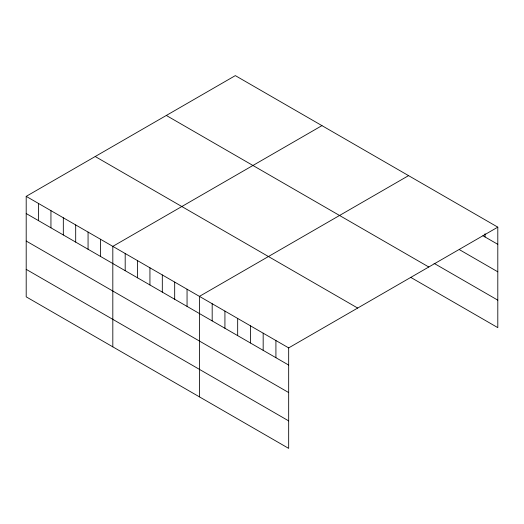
<?xml version="1.0" encoding="UTF-8"?>
<svg xmlns="http://www.w3.org/2000/svg" width="524" height="524" viewBox="0 0 524 524"><rect width="100%" height="100%" fill="white"/><g stroke="black" fill="none" stroke-linecap="round" stroke-linejoin="round"><path stroke-width="0.79" d="M26.2 196.362L288.672 347.897L288.672 448.38L26.2 296.846L26.2 196.362L235.328 75.62L497.8 227.154L497.8 327.638L410.685 277.347M321.946 125.629L112.817 246.365L112.817 346.855M408.563 175.632L199.428 296.374L199.428 396.858M288.672 347.897L497.8 227.154M482.925 235.741L497.8 244.328M459.555 249.738L497.8 271.818M434.055 263.343L497.8 300.147M166.318 115.463L428.789 266.998M95.211 156.519L357.682 308.053M26.2 213.537L288.672 365.071M26.2 241.027L288.672 392.561M26.2 269.356L288.672 420.89M485.054 233.697L485.054 236.966M275.919 340.534L275.919 357.709M263.172 333.172L263.172 350.346M250.426 325.817L250.426 342.991M237.673 318.454L237.673 335.629M224.927 311.092L224.927 328.266M212.181 303.737L212.181 320.911M187.055 289.228L187.055 306.402M174.682 282.089L174.682 299.263M162.309 274.943L162.309 292.117M149.936 267.797L149.936 284.971M137.563 260.657L137.563 277.831M125.19 253.511L125.19 270.685M100.444 239.226L100.444 256.4M88.065 232.08L88.065 249.254M75.692 224.934L75.692 242.108M63.319 217.794L63.319 234.968M50.946 210.648L50.946 227.822M38.573 203.502L38.573 220.676"/></g></svg>
